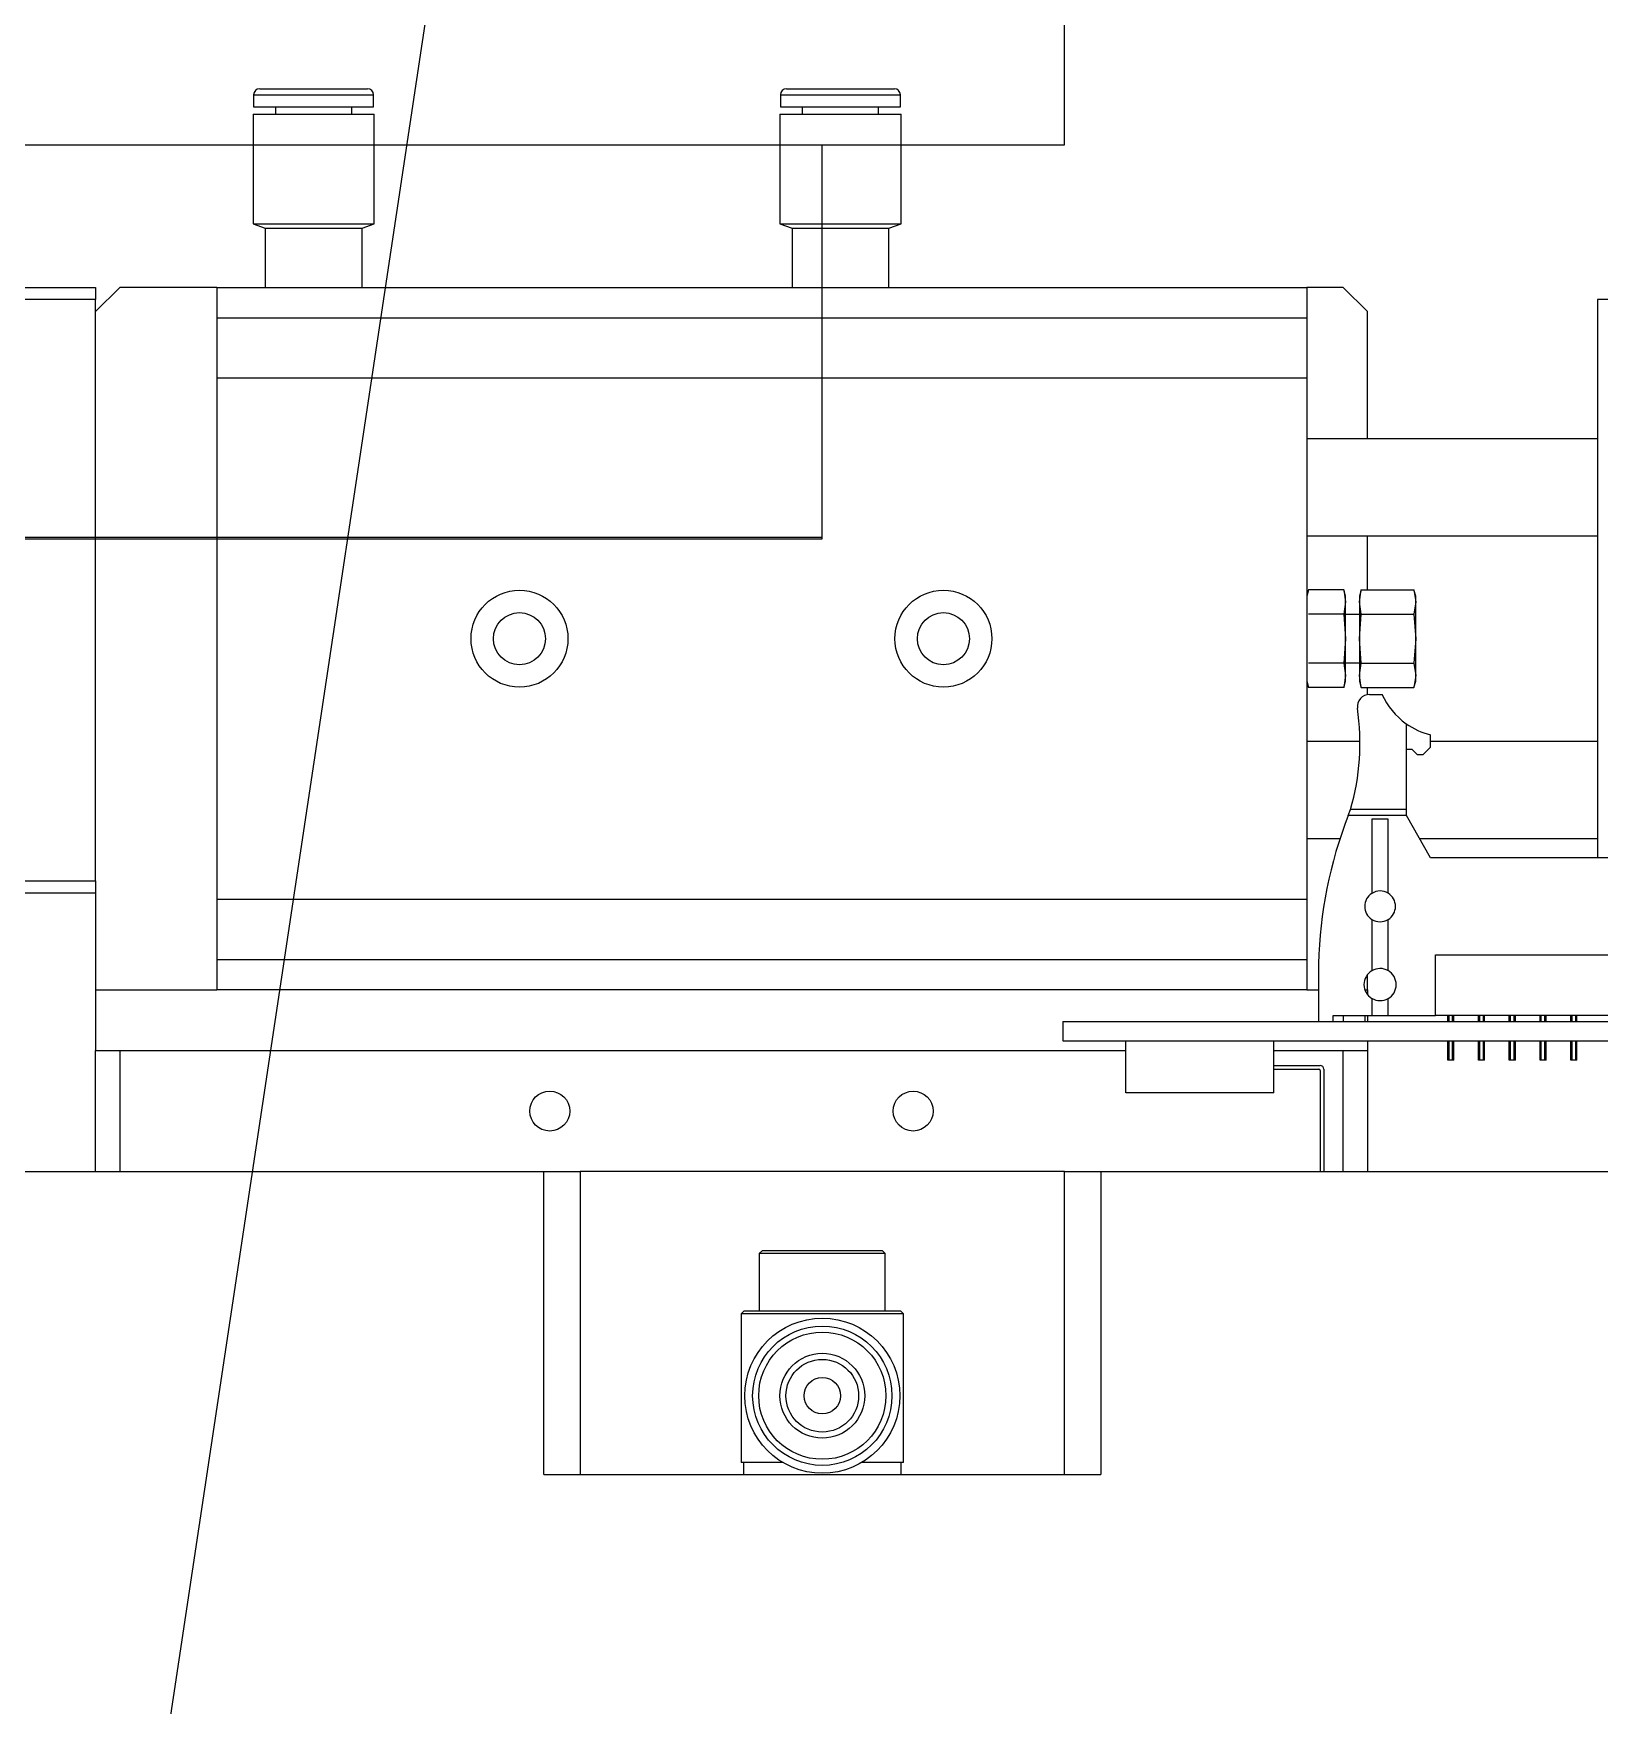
# Model space of a CAD drawing. Extents: x 500 to 100500, y -14500 to 21140.
# Drawn here: x 6731.4 to 6860.7, y -6943.3 to -6805.3 of the extents above; entities that cross this region are included whole.
import ezdxf

# ---------------------------------------------------------------- set-up
doc = ezdxf.new("R2010")
doc.units = 0
doc.layers.get('0').update_dxf_attribs({"linetype": 'CONTINUOUS'})
doc.layers.add('D', color=7, linetype='CONTINUOUS')

# ---------------------------------------------------------------- blocks, each defined once
blk = doc.blocks.new('KJVision F')
at = {"color": 2}
blk.add_line((7970.62, -72337.14, -10.47), (8170.62, -71007.14, -10.47), dxfattribs=at)
blk = doc.blocks.new('KJG24hsdg')
at = {"color": 1, "linetype": 'Continuous', "lineweight": 25}
for p, q in [((-17830.42, -20058.72), (-17830.42, -20028.44)), ((-18270.42, -20058.72), (-17830.42, -20058.72)), ((-17850.42, -20091.1), (-17850.42, -20058.72)), ((-18250.42, -20091.1), (-17850.42, -20091.1)), ((-18250.42, -20091.23), (-17850.42, -20091.23)), ((-17850.42, -20091.23), (-17850.42, -20091.1))]:
    blk.add_line(p, q, dxfattribs=at)
blk = doc.blocks.new('KJprobe Card F')
at = {"color": 6}
for p, q in [((30416.75, -77290.59, 43.99), (30416.75, -77291.59, 43.99)), ((30416.75, -77290.59, 43.99), (30426.29, -77290.59, 43.99)), ((30417.25, -77290.09, 43.99), (30425.83, -77290.09, 43.99)), ((30425.83, -77290.09, 43.99), (30426.15, -77290.09, 43.99)), ((30426.29, -77290.59, 43.99), (30426.65, -77290.59, 43.99)), ((30426.65, -77291.59, 43.99), (30426.65, -77290.59, 43.99)), ((30460.25, -77290.59, 43.99), (30460.25, -77291.59, 43.99)), ((30460.25, -77290.59, 43.99), (30469.79, -77290.59, 43.99)), ((30460.75, -77290.09, 43.99), (30469.33, -77290.09, 43.99)), ((30469.33, -77290.09, 43.99), (30469.65, -77290.09, 43.99)), ((30469.79, -77290.59, 43.99), (30470.15, -77290.59, 43.99)), ((30470.15, -77291.59, 43.99), (30470.15, -77290.59, 43.99)), ((30416.7, -77292.19, 43.99), (30416.7, -77301.23, 43.99)), ((30416.7, -77292.19, 43.99), (30426.34, -77292.19, 43.99)), ((30416.75, -77291.59, 43.99), (30426.29, -77291.59, 43.99)), ((30418.55, -77291.59, 43.99), (30418.55, -77292.19, 43.99)), ((30424.85, -77292.19, 43.99), (30424.85, -77291.59, 43.99)), ((30426.29, -77291.59, 43.99), (30426.65, -77291.59, 43.99)), ((30426.34, -77292.19, 43.99), (30426.7, -77292.19, 43.99)), ((30426.7, -77301.23, 43.99), (30426.7, -77292.19, 43.99)), ((30460.2, -77292.19, 43.99), (30460.2, -77301.23, 43.99)), ((30460.2, -77292.19, 43.99), (30469.84, -77292.19, 43.99)), ((30460.25, -77291.59, 43.99), (30469.79, -77291.59, 43.99)), ((30462.05, -77291.59, 43.99), (30462.05, -77292.19, 43.99)), ((30468.35, -77292.19, 43.99), (30468.35, -77291.59, 43.99)), ((30469.79, -77291.59, 43.99), (30470.15, -77291.59, 43.99)), ((30469.84, -77292.19, 43.99), (30470.2, -77292.19, 43.99)), ((30470.2, -77301.23, 43.99), (30470.2, -77292.19, 43.99)), ((30416.7, -77301.23, 43.99), (30417.7, -77301.59, 43.99)), ((30416.7, -77301.23, 43.99), (30426.34, -77301.23, 43.99)), ((30417.7, -77301.59, 43.99), (30417.7, -77306.49, 43.99)), ((30417.7, -77301.59, 43.99), (30425.41, -77301.59, 43.99)), ((30425.41, -77301.59, 43.99), (30425.7, -77301.59, 43.99)), ((30425.7, -77301.59, 43.99), (30426.7, -77301.23, 43.99)), ((30425.7, -77306.49, 43.99), (30425.7, -77301.59, 43.99)), ((30426.34, -77301.23, 43.99), (30426.7, -77301.23, 43.99)), ((30460.2, -77301.23, 43.99), (30461.2, -77301.59, 43.99)), ((30460.2, -77301.23, 43.99), (30469.84, -77301.23, 43.99)), ((30461.2, -77301.59, 43.99), (30461.2, -77306.49, 43.99)), ((30461.2, -77301.59, 43.99), (30468.91, -77301.59, 43.99)), ((30468.91, -77301.59, 43.99), (30469.2, -77301.59, 43.99)), ((30469.2, -77301.59, 43.99), (30470.2, -77301.23, 43.99)), ((30469.2, -77306.49, 43.99), (30469.2, -77301.59, 43.99)), ((30469.84, -77301.23, 43.99), (30470.2, -77301.23, 43.99)), ((30393.7, -77306.49, 43.99), (30403.7, -77306.49, 43.99)), ((30403.7, -77306.49, 43.99), (30403.7, -77307.49, 43.99)), ((30405.7, -77306.49, 43.99), (30403.7, -77308.49, 43.99)), ((30413.7, -77306.49, 43.99), (30405.7, -77306.49, 43.99)), ((30413.7, -77306.49, 43.99), (30413.7, -77308.99, 43.99)), ((30413.7, -77306.49, 43.99), (30503.7, -77306.49, 43.99)), ((30506.7, -77306.49, 43.99), (30503.7, -77306.49, 43.99)), ((30503.7, -77306.49, 43.99), (30503.7, -77308.99, 43.99)), ((30508.7, -77308.49, 43.99), (30506.7, -77306.49, 43.99)), ((30403.7, -77307.49, 43.99), (30393.7, -77307.49, 43.99)), ((30403.7, -77355.49, 43.99), (30403.7, -77307.49, 43.99)), ((30527.7, -77307.49, 43.99), (30527.7, -77353.59, 43.99)), ((30537.7, -77307.49, 43.99), (30527.7, -77307.49, 43.99)), ((30413.7, -77308.99, 43.99), (30503.7, -77308.99, 43.99)), ((30413.7, -77308.99, 43.99), (30413.7, -77313.99, 43.99)), ((30503.7, -77308.99, 43.99), (30503.7, -77313.99, 43.99)), ((30508.7, -77318.99, 43.99), (30508.7, -77308.49, 43.99)), ((30503.7, -77313.99, 43.99), (30413.7, -77313.99, 43.99)), ((30413.7, -77313.99, 43.99), (30413.7, -77356.99, 43.99)), ((30503.7, -77313.99, 43.99), (30503.7, -77356.99, 43.99)), ((30527.7, -77318.99, 43.99), (30503.7, -77318.99, 43.99)), ((30503.7, -77326.99, 43.99), (30527.7, -77326.99, 43.99)), ((30508.7, -77331.45, 43.99), (30508.7, -77326.99, 43.99)), ((30503.84, -77331.45, 43.99), (30503.7, -77331.99, 43.99)), ((30506.75, -77331.45, 43.99), (30503.84, -77331.45, 43.99)), ((30506.9, -77331.99, 43.99), (30506.75, -77331.45, 43.99)), ((30506.75, -77331.45, 43.99), (30506.9, -77332.46, 43.99)), ((30506.9, -77332.46, 43.99), (30506.75, -77333.47, 43.99)), ((30506.9, -77332.46, 43.99), (30506.9, -77331.99, 43.99)), ((30506.9, -77335.49, 43.99), (30506.9, -77332.46, 43.99)), ((30508.19, -77331.45, 43.99), (30508.05, -77331.99, 43.99)), ((30508.05, -77332.46, 43.99), (30508.19, -77331.45, 43.99)), ((30508.05, -77331.99, 43.99), (30508.05, -77332.46, 43.99)), ((30508.19, -77333.47, 43.99), (30508.05, -77332.46, 43.99)), ((30508.05, -77332.46, 43.99), (30508.05, -77335.49, 43.99)), ((30508.19, -77331.45, 43.99), (30512.55, -77331.45, 43.99)), ((30512.7, -77331.99, 43.99), (30512.55, -77331.45, 43.99)), ((30512.55, -77331.45, 43.99), (30512.7, -77332.46, 43.99)), ((30512.7, -77332.46, 43.99), (30512.55, -77333.47, 43.99)), ((30512.7, -77332.46, 43.99), (30512.7, -77331.99, 43.99)), ((30512.7, -77335.49, 43.99), (30512.7, -77332.46, 43.99)), ((30506.75, -77333.47, 43.99), (30503.84, -77333.47, 43.99)), ((30506.75, -77333.47, 43.99), (30506.9, -77335.49, 43.99)), ((30508.05, -77333.49, 43.99), (30506.9, -77333.49, 43.99)), ((30508.05, -77335.49, 43.99), (30508.19, -77333.47, 43.99)), ((30508.19, -77333.47, 43.99), (30512.55, -77333.47, 43.99)), ((30512.55, -77333.47, 43.99), (30512.7, -77335.49, 43.99)), ((30506.9, -77335.49, 43.99), (30506.75, -77337.51, 43.99)), ((30506.9, -77338.52, 43.99), (30506.9, -77335.49, 43.99)), ((30508.19, -77337.51, 43.99), (30508.05, -77335.49, 43.99)), ((30508.05, -77335.49, 43.99), (30508.05, -77338.52, 43.99)), ((30512.7, -77335.49, 43.99), (30512.55, -77337.51, 43.99)), ((30512.7, -77338.52, 43.99), (30512.7, -77335.49, 43.99)), ((30506.75, -77337.51, 43.99), (30503.84, -77337.51, 43.99)), ((30506.75, -77337.51, 43.99), (30506.9, -77338.52, 43.99)), ((30506.9, -77337.49, 43.99), (30508.05, -77337.49, 43.99)), ((30508.05, -77338.52, 43.99), (30508.19, -77337.51, 43.99)), ((30508.19, -77337.51, 43.99), (30512.55, -77337.51, 43.99)), ((30512.55, -77337.51, 43.99), (30512.7, -77338.52, 43.99)), ((30503.7, -77338.99, 43.99), (30503.84, -77339.53, 43.99)), ((30506.75, -77339.53, 43.99), (30503.84, -77339.53, 43.99)), ((30506.9, -77338.52, 43.99), (30506.75, -77339.53, 43.99)), ((30506.75, -77339.53, 43.99), (30506.9, -77338.99, 43.99)), ((30506.9, -77338.99, 43.99), (30506.9, -77338.52, 43.99)), ((30508.19, -77339.53, 43.99), (30508.05, -77338.52, 43.99)), ((30508.05, -77338.52, 43.99), (30508.05, -77338.99, 43.99)), ((30508.05, -77338.99, 43.99), (30508.19, -77339.53, 43.99)), ((30508.19, -77339.53, 43.99), (30512.55, -77339.53, 43.99)), ((30508.7, -77340.1, 43.99), (30508.7, -77339.53, 43.99)), ((30512.7, -77338.52, 43.99), (30512.55, -77339.53, 43.99)), ((30512.55, -77339.53, 43.99), (30512.7, -77338.99, 43.99)), ((30512.7, -77338.99, 43.99), (30512.7, -77338.52, 43.99)), ((30508.88, -77340.09, 43.99), (30509.91, -77340.09, 43.99)), ((30511.91, -77342.51, 43.99), (30511.91, -77349.59, 43.99)), ((30513.91, -77344.44, 43.99), (30513.91, -77343.43, 43.99)), ((30508.09, -77343.99, 43.99), (30503.7, -77343.99, 43.99)), ((30512.41, -77344.64, 43.99), (30511.91, -77344.64, 43.99)), ((30512.81, -77345.04, 43.99), (30512.41, -77344.64, 43.99)), ((30512.81, -77345.04, 43.99), (30513.31, -77345.04, 43.99)), ((30513.91, -77344.44, 43.99), (30513.31, -77345.04, 43.99)), ((30527.7, -77343.99, 43.99), (30513.91, -77343.99, 43.99)), ((30507.12, -77350.09, 43.99), (30507.32, -77349.59, 43.99)), ((30511.92, -77350.09, 43.99), (30507.12, -77350.09, 43.99)), ((30511.91, -77349.59, 43.99), (30507.32, -77349.59, 43.99)), ((30509.07, -77350.39, 43.99), (30509.07, -77356.51, 43.99)), ((30510.41, -77350.39, 43.99), (30509.07, -77350.39, 43.99)), ((30510.41, -77356.5, 43.99), (30510.41, -77350.39, 43.99)), ((30511.91, -77349.59, 43.99), (30511.91, -77350.09, 43.99)), ((30513.92, -77353.59, 43.99), (30511.92, -77350.09, 43.99)), ((30503.7, -77351.99, 43.99), (30506.44, -77351.99, 43.99)), ((30513.01, -77351.99, 43.99), (30527.7, -77351.99, 43.99)), ((30578.22, -77353.59, 43.99), (30513.92, -77353.59, 43.99)), ((30393.7, -77355.49, 43.99), (30403.7, -77355.49, 43.99)), ((30403.7, -77355.49, 43.99), (30403.7, -77356.49, 43.99)), ((30403.7, -77356.49, 43.99), (30393.7, -77356.49, 43.99)), ((30403.7, -77356.49, 43.99), (30403.7, -77364.49, 43.99)), ((30413.7, -77356.99, 43.99), (30503.7, -77356.99, 43.99)), ((30413.7, -77356.99, 43.99), (30413.7, -77361.99, 43.99)), ((30503.7, -77356.99, 43.99), (30503.7, -77361.99, 43.99)), ((30509.07, -77358.66, 43.99), (30509.07, -77362.91, 43.99)), ((30510.41, -77362.9, 43.99), (30510.41, -77358.67, 43.99)), ((30514.33, -77366.59, 43.99), (30514.33, -77361.59, 43.99)), ((30514.33, -77361.59, 43.99), (30531.43, -77361.59, 43.99)), ((30413.7, -77361.99, 43.99), (30413.7, -77364.49, 43.99)), ((30503.7, -77361.99, 43.99), (30413.7, -77361.99, 43.99)), ((30503.7, -77361.99, 43.99), (30503.7, -77364.49, 43.99)), ((30504.67, -77362.33, 43.99), (30504.67, -77367.09, 43.99)), ((30403.7, -77364.49, 43.99), (30413.7, -77364.49, 43.99)), ((30403.7, -77364.49, 43.99), (30403.7, -77369.49, 43.99)), ((30503.7, -77364.49, 43.99), (30413.7, -77364.49, 43.99)), ((30503.7, -77364.49, 43.99), (30504.67, -77364.49, 43.99)), ((30508.5, -77364.49, 43.99), (30508.7, -77364.49, 43.99)), ((30508.7, -77364.49, 43.99), (30508.7, -77363.24, 43.99)), ((30508.7, -77364.49, 43.99), (30508.7, -77364.85, 43.99)), ((30509.07, -77365.18, 43.99), (30509.07, -77366.59, 43.99)), ((30510.41, -77366.59, 43.99), (30510.41, -77365.2, 43.99)), ((30483.57, -77367.09, 43.99), (30483.57, -77368.69, 43.99)), ((30483.57, -77367.09, 43.99), (30603.7, -77367.09, 43.99)), ((30505.87, -77367.09, 43.99), (30505.87, -77366.59, 43.99)), ((30505.87, -77366.59, 43.99), (30509.07, -77366.59, 43.99)), ((30506.72, -77367.09, 43.99), (30506.72, -77366.59, 43.99)), ((30508.52, -77367.09, 43.99), (30508.52, -77366.59, 43.99)), ((30508.7, -77366.59, 43.99), (30508.7, -77367.09, 43.99)), ((30509.07, -77366.59, 43.99), (30510.41, -77366.59, 43.99)), ((30510.41, -77366.59, 43.99), (30514.33, -77366.59, 43.99)), ((30531.43, -77366.59, 43.99), (30514.33, -77366.59, 43.99)), ((30515.34, -77367.09, 43.99), (30515.34, -77366.59, 43.99)), ((30515.44, -77367.09, 43.99), (30515.44, -77366.59, 43.99)), ((30515.74, -77367.09, 43.99), (30515.74, -77366.59, 43.99)), ((30515.84, -77367.09, 43.99), (30515.84, -77366.59, 43.99)), ((30517.88, -77367.09, 43.99), (30517.88, -77366.59, 43.99)), ((30517.98, -77367.09, 43.99), (30517.98, -77366.59, 43.99)), ((30518.28, -77367.09, 43.99), (30518.28, -77366.59, 43.99)), ((30518.38, -77367.09, 43.99), (30518.38, -77366.59, 43.99)), ((30520.42, -77367.09, 43.99), (30520.42, -77366.59, 43.99)), ((30520.52, -77367.09, 43.99), (30520.52, -77366.59, 43.99)), ((30520.82, -77367.09, 43.99), (30520.82, -77366.59, 43.99)), ((30520.92, -77367.09, 43.99), (30520.92, -77366.59, 43.99)), ((30522.96, -77367.09, 43.99), (30522.96, -77366.59, 43.99)), ((30523.06, -77367.09, 43.99), (30523.06, -77366.59, 43.99)), ((30523.36, -77367.09, 43.99), (30523.36, -77366.59, 43.99)), ((30523.46, -77367.09, 43.99), (30523.46, -77366.59, 43.99)), ((30525.5, -77367.09, 43.99), (30525.5, -77366.59, 43.99)), ((30525.6, -77367.09, 43.99), (30525.6, -77366.59, 43.99)), ((30525.9, -77367.09, 43.99), (30525.9, -77366.59, 43.99)), ((30526, -77367.09, 43.99), (30526, -77366.59, 43.99)), ((30403.7, -77379.49, 43.99), (30403.7, -77369.49, 43.99)), ((30403.7, -77369.49, 43.99), (30405.7, -77369.49, 43.99)), ((30405.7, -77369.49, 43.99), (30405.7, -77379.49, 43.99)), ((30405.7, -77369.49, 43.99), (30488.77, -77369.49, 43.99)), ((30483.57, -77368.69, 43.99), (30603.7, -77368.69, 43.99)), ((30488.77, -77372.99, 43.99), (30488.77, -77368.69, 43.99)), ((30500.97, -77372.99, 43.99), (30500.97, -77368.69, 43.99)), ((30500.97, -77369.49, 43.99), (30506.7, -77369.49, 43.99)), ((30506.7, -77379.49, 43.99), (30506.7, -77369.49, 43.99)), ((30506.7, -77369.49, 43.99), (30508.7, -77369.49, 43.99)), ((30508.7, -77368.69, 43.99), (30508.7, -77369.49, 43.99)), ((30508.7, -77369.49, 43.99), (30508.7, -77379.49, 43.99)), ((30515.34, -77370.29, 43.99), (30515.34, -77368.69, 43.99)), ((30515.44, -77370.29, 43.99), (30515.44, -77368.69, 43.99)), ((30515.74, -77370.29, 43.99), (30515.74, -77368.69, 43.99)), ((30515.84, -77370.29, 43.99), (30515.84, -77368.69, 43.99)), ((30517.88, -77370.29, 43.99), (30517.88, -77368.69, 43.99)), ((30517.98, -77370.29, 43.99), (30517.98, -77368.69, 43.99)), ((30518.28, -77370.29, 43.99), (30518.28, -77368.69, 43.99)), ((30518.38, -77370.29, 43.99), (30518.38, -77368.69, 43.99)), ((30520.42, -77370.29, 43.99), (30520.42, -77368.69, 43.99)), ((30520.52, -77370.29, 43.99), (30520.52, -77368.69, 43.99)), ((30520.82, -77370.29, 43.99), (30520.82, -77368.69, 43.99)), ((30520.92, -77370.29, 43.99), (30520.92, -77368.69, 43.99)), ((30522.96, -77370.29, 43.99), (30522.96, -77368.69, 43.99)), ((30523.06, -77370.29, 43.99), (30523.06, -77368.69, 43.99)), ((30523.36, -77370.29, 43.99), (30523.36, -77368.69, 43.99)), ((30523.46, -77370.29, 43.99), (30523.46, -77368.69, 43.99)), ((30525.5, -77370.29, 43.99), (30525.5, -77368.69, 43.99)), ((30525.6, -77370.29, 43.99), (30525.6, -77368.69, 43.99)), ((30525.9, -77370.29, 43.99), (30525.9, -77368.69, 43.99)), ((30526, -77370.29, 43.99), (30526, -77368.69, 43.99)), ((30500.97, -77370.73, 43.99), (30504.8, -77370.73, 43.99)), ((30500.97, -77371.03, 43.99), (30504.7, -77371.03, 43.99)), ((30504.8, -77371.13, 43.99), (30504.8, -77379.49, 43.99)), ((30505.1, -77371.03, 43.99), (30505.1, -77379.49, 43.99)), ((30515.44, -77370.29, 43.99), (30515.34, -77370.29, 43.99)), ((30515.74, -77370.29, 43.99), (30515.44, -77370.29, 43.99)), ((30515.84, -77370.29, 43.99), (30515.74, -77370.29, 43.99)), ((30517.98, -77370.29, 43.99), (30517.88, -77370.29, 43.99)), ((30518.28, -77370.29, 43.99), (30517.98, -77370.29, 43.99)), ((30518.38, -77370.29, 43.99), (30518.28, -77370.29, 43.99)), ((30520.52, -77370.29, 43.99), (30520.42, -77370.29, 43.99)), ((30520.82, -77370.29, 43.99), (30520.52, -77370.29, 43.99)), ((30520.92, -77370.29, 43.99), (30520.82, -77370.29, 43.99)), ((30523.06, -77370.29, 43.99), (30522.96, -77370.29, 43.99)), ((30523.36, -77370.29, 43.99), (30523.06, -77370.29, 43.99)), ((30523.46, -77370.29, 43.99), (30523.36, -77370.29, 43.99)), ((30525.6, -77370.29, 43.99), (30525.5, -77370.29, 43.99)), ((30525.9, -77370.29, 43.99), (30525.6, -77370.29, 43.99)), ((30526, -77370.29, 43.99), (30525.9, -77370.29, 43.99)), ((30500.97, -77372.99, 43.99), (30488.77, -77372.99, 43.99)), ((30111.7, -77379.49, 43.99), (30440.7, -77379.49, 43.99)), ((30440.7, -77404.49, 43.99), (30440.7, -77379.49, 43.99)), ((30440.7, -77379.49, 43.99), (30443.7, -77379.49, 43.99)), ((30443.7, -77379.49, 43.99), (30443.7, -77404.49, 43.99)), ((30483.7, -77379.49, 43.99), (30443.7, -77379.49, 43.99)), ((30483.7, -77404.49, 43.99), (30483.7, -77379.49, 43.99)), ((30483.7, -77379.49, 43.99), (30486.7, -77379.49, 43.99)), ((30486.7, -77379.49, 43.99), (30486.7, -77404.49, 43.99)), ((30486.7, -77379.49, 43.99), (30603.7, -77379.49, 43.99)), ((30458.75, -77385.99, 43.99), (30458.5, -77386.24, 43.99)), ((30458.5, -77386.24, 43.99), (30458.5, -77390.99, 43.99)), ((30468.9, -77386.24, 43.99), (30458.5, -77386.24, 43.99)), ((30458.75, -77385.99, 43.99), (30468.65, -77385.99, 43.99)), ((30468.9, -77386.24, 43.99), (30468.65, -77385.99, 43.99)), ((30468.9, -77390.99, 43.99), (30468.9, -77386.24, 43.99)), ((30457.25, -77390.99, 43.99), (30457, -77391.24, 43.99)), ((30457, -77391.24, 43.99), (30457, -77403.49, 43.99)), ((30470.4, -77391.24, 43.99), (30457, -77391.24, 43.99)), ((30457.25, -77390.99, 43.99), (30470.15, -77390.99, 43.99)), ((30470.4, -77391.24, 43.99), (30470.15, -77390.99, 43.99)), ((30470.4, -77403.49, 43.99), (30470.4, -77391.24, 43.99)), ((30440.7, -77404.49, 43.99), (30486.7, -77404.49, 43.99)), ((30460.42, -77403.49, 43.99), (30457, -77403.49, 43.99)), ((30457.2, -77403.49, 43.99), (30457.2, -77404.49, 43.99)), ((30470.4, -77403.49, 43.99), (30466.97, -77403.49, 43.99)), ((30470.2, -77404.49, 43.99), (30470.2, -77403.49, 43.99))]:
    blk.add_line(p, q, dxfattribs=at)
for centre, radius in [((30438.7, -77335.49, 43.99), 4), ((30473.7, -77335.49, 43.99), 4), ((30438.7, -77335.49, 43.99), 2.15), ((30473.7, -77335.49, 43.99), 2.15), ((30441.2, -77374.49, 43.99), 1.65), ((30471.2, -77374.49, 43.99), 1.65), ((30463.7, -77397.99, 43.99), 6.4), ((30463.7, -77397.99, 43.99), 5.75), ((30463.7, -77397.99, 43.99), 5.25), ((30463.7, -77397.99, 43.99), 3.5), ((30463.7, -77397.99, 43.99), 3), ((30463.7, -77397.99, 43.99), 1.5)]:
    blk.add_circle(centre, radius, dxfattribs=at)
for centre, radius, start, end in [((30417.25, -77290.59, 43.99), 0.5, 90, 180), ((30426.15, -77290.59, 43.99), 0.5, 0, 90), ((30460.75, -77290.59, 43.99), 0.5, 90, 180), ((30469.65, -77290.59, 43.99), 0.5, 0, 90), ((30508.88, -77341.09, 43.99), 1, 90, 188.2132), ((30515.37, -77337.61, 43.99), 6, 204.3305, 234.7005), ((30488.09, -77344.09, 43.99), 20, 344.038, 8.2132), ((30515.37, -77337.61, 43.99), 6, 234.7005, 255.8467), ((30540.66, -77363.17, 43.99), 36, 158.6971, 178.665), ((30509.75, -77357.59, 43.99), 1.27, 122.3733, 237.6267), ((30509.75, -77357.59, 43.99), 1.27, 90, 122.3733), ((30509.75, -77357.59, 43.99), 1.27, 58.6889, 90), ((30509.75, -77357.59, 43.99), 1.27, 301.3111, 58.6889), ((30509.75, -77357.59, 43.99), 1.27, 237.6267, 270), ((30509.75, -77357.59, 43.99), 1.27, 270, 301.3111), ((30509.75, -77364.05, 43.99), 1.33, 120.8777, 180), ((30509.75, -77364.05, 43.99), 1.33, 60.1248, 120.8777), ((30509.75, -77364.05, 43.99), 1.33, 0, 60.1248), ((30509.75, -77364.05, 43.99), 1.33, 180, 239.1223), ((30509.75, -77364.05, 43.99), 1.33, 299.8752, 0), ((30509.75, -77364.05, 43.99), 1.32, 239.1223, 299.8752), ((30504.7, -77371.13, 43.99), 0.1, 0, 90), ((30504.8, -77371.03, 43.99), 0.3, 0, 90)]:
    blk.add_arc(centre, radius, start, end, dxfattribs=at)

msp = doc.modelspace()

# ---------------------------------------------------------------- block references
for name, p in [('KJVision F', (-1234.37, 65350.1, -65.34)), ('KJprobe Card F', (-23667.2, 70480.25, -119.8))]:
    msp.add_blockref(name, p)
at = {"layer": 'D'}
msp.add_blockref('KJG24hsdg', (24646.92, 13244.24, -10.47), dxfattribs=at)

doc.saveas('drawing.dxf')
